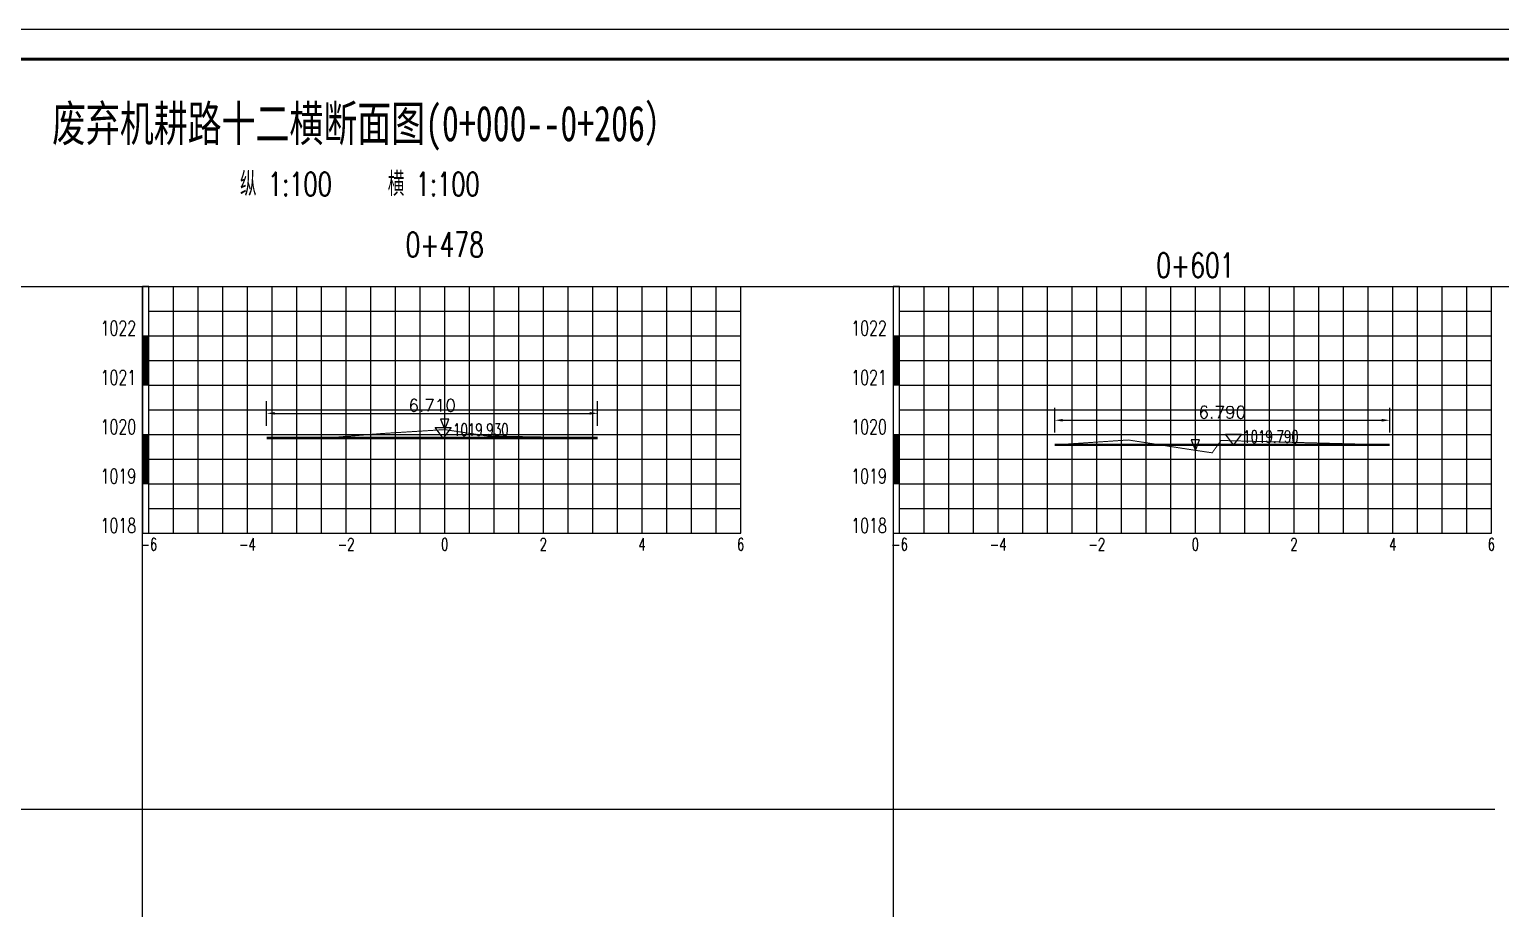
# Model space of a CAD drawing. Extents: x 695776 to 1250176, y 4443437 to 9025597.
# Drawn here: x 821064 to 850887, y 4461257 to 4479077 of the extents above; entities that cross this region are included whole.
import ezdxf
from ezdxf.enums import TextEntityAlignment as Align

# ---------------------------------------------------------------- set-up
doc = ezdxf.new("R2010")
doc.units = 0
doc.header["$LTSCALE"] = 0.5
doc.header["$PDSIZE"] = 0.2
doc.linetypes.add('ACAD_ISO07W100', pattern=[3.5, 0.5, -3])
doc.linetypes.add('CENTER2', pattern=[28.575, 19.05, -3.175, 3.175, -3.175])
doc.layers.get('0').update_dxf_attribs({"linetype": 'CONTINUOUS'})
doc.layers.get('Defpoints').update_dxf_attribs({"linetype": 'CONTINUOUS'})
for name, color, linetype in [('KEDU', 7, 'CONTINUOUS'), ('MIGE', 4, 'ACAD_ISO07W100'), ('MIGE1', 11, 'CONTINUOUS'), ('SANJIAO', 212, 'CONTINUOUS'), ('SHEJI', 1, 'CONTINUOUS'), ('YUANSHI', 2, 'CONTINUOUS'), ('YUANSHI1', 73, 'CONTINUOUS'), ('ZHOUXIAN', 20, 'CENTER2'), ('图框', 7, 'CONTINUOUS'), ('辅助线', 3, 'CONTINUOUS')]:
    doc.layers.add(name, color=color, linetype=linetype)
doc.styles.get("Standard").update_dxf_attribs({"font": 'rs.shx', "bigfont": 'hztxt.shx'})
doc.styles.add('仿宋', font='仿宋_GB2312.ttf', dxfattribs={"width": 0.7})
doc.dimstyles.get("Standard").update_dxf_attribs({"dimtxt": 0.18, "dimasz": 0.18, "dimexe": 0.18, "dimexo": 0.0625, "dimgap": 0.09, "dimtad": 0, "dimtih": 1, "dimtoh": 1, "dimdec": 4, "dimzin": 0, "dimdsep": 46, "dimtxsty": 'Standard', "dimcen": 0.09, "dimadec": 0, "dimazin": 0, "dimtfac": 1, "dimtdec": 4, "dimtofl": 0, "dimtmove": 0, "dimatfit": 3, "dimfxl": 0, "dimtolj": 1, "dimtzin": 0, "dimarcsym": 0})

# ---------------------------------------------------------------- blocks, each defined once
blk = doc.blocks.new('zhunghao')
blk.add_lwpolyline([(0, 0), (0.33, 0.86), (-0.33, 0.86), (0, 0)])
blk = doc.blocks.new('ele_sym08')
blk.add_line((0, 0), (5.6, 0))
blk.add_lwpolyline([(0.9, 0), (0.25, 0.86), (1.55, 0.86), (0.9, 0)])
at = {"width": 0.7}
blk.add_attdef('ELEVAT', (1.7, 0.18), '', height=1, dxfattribs=at)
blk = doc.blocks.new('*D890')
at = {"color": 0, "lineweight": -2}
for p, q in [((825873, 4471045), (825873, 4471545)), ((832583, 4471045), (832583, 4471545)), ((826035, 4471295), (832420, 4471295))]:
    blk.add_line(p, q, dxfattribs=at)
at = {"color": 0}
for points in [[(826035, 4471322), (826035, 4471268), (825873, 4471295)], [(832420, 4471322), (832420, 4471268), (832583, 4471295)]]:
    blk.add_solid(points, dxfattribs=at)
at = {"layer": 'Defpoints', "color": 0}
for p in [(832583, 4471295), (825873, 4470795), (832583, 4470795)]:
    blk.add_point(p, dxfattribs=at)
at = {"color": 0, "insert": (829228, 4471458), "char_height": 250, "attachment_point": 5}
blk.add_mtext('\\A1;6.710', dxfattribs=at)
blk = doc.blocks.new('bc1_100')
blk.add_lwpolyline([(0.064, 1), (-0.063, 1), (-0.063, 0), (0.064, 0)], close=True)
at = {"width": 0.7}
blk.add_attdef('BC', text='', height=0.3, dxfattribs=at).set_placement((-0.193, 0.007), align=Align.RIGHT)
blk = doc.blocks.new('bc0_100')
for p, q in [((-0.063, 1), (-0.063, 0)), ((0.063, 0), (0.063, 1))]:
    blk.add_line(p, q)
at = {"const_width": 0.126}
blk.add_lwpolyline([(0, 1), (0, 0)], dxfattribs=at)
at = {"width": 0.7}
blk.add_attdef('BC', text='', height=0.3, dxfattribs=at).set_placement((-0.193, 0.007), align=Align.RIGHT)
blk = doc.blocks.new('*D891')
at = {"color": 0, "lineweight": -2}
for p, q in [((841851, 4470905), (841851, 4471405)), ((848641, 4470905), (848641, 4471405)), ((842013, 4471155), (848478, 4471155))]:
    blk.add_line(p, q, dxfattribs=at)
at = {"color": 0}
for points in [[(842013, 4471182), (842013, 4471128), (841851, 4471155)], [(848478, 4471182), (848478, 4471128), (848641, 4471155)]]:
    blk.add_solid(points, dxfattribs=at)
at = {"layer": 'Defpoints', "color": 0}
for p in [(848641, 4471155), (841851, 4470655), (848641, 4470655)]:
    blk.add_point(p, dxfattribs=at)
at = {"color": 0, "insert": (845246, 4471318), "char_height": 250, "attachment_point": 5}
blk.add_mtext('\\A1;6.790', dxfattribs=at)

msp = doc.modelspace()

# ---------------------------------------------------------------- linework, layer by layer
at = {"layer": 'MIGE', "linetype": 'Continuous'}
for p, q in [((823982.6071, 4468865.1929), (823982.6071, 4473865.1929)), ((824982.6071, 4468865.1929), (824982.6071, 4473865.1929)), ((825982.6071, 4468865.1929), (825982.6071, 4473865.1929)), ((826982.6071, 4468865.1929), (826982.6071, 4473865.1929)), ((827982.6071, 4468865.1929), (827982.6071, 4473865.1929)), ((828982.6071, 4468865.1929), (828982.6071, 4473865.1929)), ((829982.6071, 4468865.1929), (829982.6071, 4473865.1929)), ((830982.6071, 4468865.1929), (830982.6071, 4473865.1929)), ((831982.6071, 4468865.1929), (831982.6071, 4473865.1929)), ((832982.6071, 4468865.1929), (832982.6071, 4473865.1929)), ((833982.6071, 4468865.1929), (833982.6071, 4473865.1929)), ((834982.6071, 4468865.1929), (834982.6071, 4473865.1929)), ((839200.6573, 4468865.1929), (839200.6573, 4473865.1929)), ((840200.6573, 4468865.1929), (840200.6573, 4473865.1929)), ((841200.6573, 4468865.1929), (841200.6573, 4473865.1929)), ((842200.6573, 4468865.1929), (842200.6573, 4473865.1929)), ((843200.6573, 4468865.1929), (843200.6573, 4473865.1929)), ((844200.6573, 4468865.1929), (844200.6573, 4473865.1929)), ((845200.6573, 4468865.1929), (845200.6573, 4473865.1929)), ((846200.6573, 4468865.1929), (846200.6573, 4473865.1929)), ((847200.6573, 4468865.1929), (847200.6573, 4473865.1929)), ((848200.6573, 4468865.1929), (848200.6573, 4473865.1929)), ((849200.6573, 4468865.1929), (849200.6573, 4473865.1929)), ((850200.6573, 4468865.1929), (850200.6573, 4473865.1929)), ((823482.6071, 4473365.1929), (835482.6071, 4473365.1929)), ((838700.6573, 4473365.1929), (850700.6573, 4473365.1929)), ((823482.6071, 4472365.1929), (835482.6071, 4472365.1929)), ((838700.6573, 4472365.1929), (850700.6573, 4472365.1929)), ((823482.6071, 4471365.1929), (835482.6071, 4471365.1929)), ((838700.6573, 4471365.1929), (850700.6573, 4471365.1929)), ((823482.6071, 4470365.1929), (835482.6071, 4470365.1929)), ((838700.6573, 4470365.1929), (850700.6573, 4470365.1929)), ((823482.6071, 4469365.1929), (835482.6071, 4469365.1929)), ((838700.6573, 4469365.1929), (850700.6573, 4469365.1929))]:
    msp.add_line(p, q, dxfattribs=at)
at = {"layer": 'MIGE1'}
for p, q in [((823482.6071, 4473865.1929), (835482.6071, 4473865.1929)), ((823482.6071, 4468865.1929), (823482.6071, 4473865.1929)), ((824482.6071, 4468865.1929), (824482.6071, 4473865.1929)), ((825482.6071, 4468865.1929), (825482.6071, 4473865.1929)), ((826482.6071, 4468865.1929), (826482.6071, 4473865.1929)), ((827482.6071, 4468865.1929), (827482.6071, 4473865.1929)), ((828482.6071, 4468865.1929), (828482.6071, 4473865.1929)), ((829482.6071, 4468865.1929), (829482.6071, 4473865.1929)), ((830482.6071, 4468865.1929), (830482.6071, 4473865.1929)), ((831482.6071, 4468865.1929), (831482.6071, 4473865.1929)), ((832482.6071, 4468865.1929), (832482.6071, 4473865.1929)), ((833482.6071, 4468865.1929), (833482.6071, 4473865.1929)), ((834482.6071, 4468865.1929), (834482.6071, 4473865.1929)), ((835482.6071, 4468865.1929), (835482.6071, 4473865.1929)), ((838700.6573, 4473865.1929), (850700.6573, 4473865.1929)), ((838700.6573, 4468865.1929), (838700.6573, 4473865.1929)), ((839700.6573, 4468865.1929), (839700.6573, 4473865.1929)), ((840700.6573, 4468865.1929), (840700.6573, 4473865.1929)), ((841700.6573, 4468865.1929), (841700.6573, 4473865.1929)), ((842700.6573, 4468865.1929), (842700.6573, 4473865.1929)), ((843700.6573, 4468865.1929), (843700.6573, 4473865.1929)), ((844700.6573, 4468865.1929), (844700.6573, 4473865.1929)), ((845700.6573, 4468865.1929), (845700.6573, 4473865.1929)), ((846700.6573, 4468865.1929), (846700.6573, 4473865.1929)), ((847700.6573, 4468865.1929), (847700.6573, 4473865.1929)), ((848700.6573, 4468865.1929), (848700.6573, 4473865.1929)), ((849700.6573, 4468865.1929), (849700.6573, 4473865.1929)), ((850700.6573, 4468865.1929), (850700.6573, 4473865.1929)), ((823482.6071, 4472865.1929), (835482.6071, 4472865.1929)), ((838700.6573, 4472865.1929), (850700.6573, 4472865.1929)), ((823482.6071, 4471865.1929), (835482.6071, 4471865.1929)), ((838700.6573, 4471865.1929), (850700.6573, 4471865.1929)), ((823482.6071, 4470865.1929), (835482.6071, 4470865.1929)), ((838700.6573, 4470865.1929), (850700.6573, 4470865.1929)), ((823482.6071, 4469865.1929), (835482.6071, 4469865.1929)), ((838700.6573, 4469865.1929), (850700.6573, 4469865.1929)), ((823482.6071, 4468865.1929), (835482.6071, 4468865.1929)), ((838700.6573, 4468865.1929), (850700.6573, 4468865.1929))]:
    msp.add_line(p, q, dxfattribs=at)
at = {"layer": 'SHEJI', "const_width": 50}
for points in [[(825872.6071, 4470795.1929), (829482.6071, 4470795.1929), (832582.6071, 4470795.1929)], [(841850.6573, 4470655.1929), (843988.2764, 4470655.1929), (844700.6573, 4470655.1929), (845155.8573, 4470655.1929), (848640.6573, 4470655.1929)]]:
    msp.add_lwpolyline(points, dxfattribs=at)
at = {"layer": 'YUANSHI', "const_width": 20}
for points in [[(825872.6071, 4470795.1929), (827202.6071, 4470805.1929), (828202.6071, 4470885.1929), (829482.6071, 4470965.1929), (830352.6071, 4470835.1929), (832582.6071, 4470795.1929)], [(841850.6573, 4470655.1929), (843340.6573, 4470755.1929), (843988.2764, 4470655.1929)], [(845155.8573, 4470655.1929), (845220.6573, 4470745.1929), (848640.6573, 4470655.1929)]]:
    msp.add_lwpolyline(points, dxfattribs=at)
at = {"layer": 'YUANSHI1', "const_width": 20}
msp.add_lwpolyline([(843988.2764, 4470655.1929), (844700.6573, 4470545.1929), (845040.6573, 4470495.1929), (845155.8573, 4470655.1929)], dxfattribs=at)
at = {"layer": 'ZHOUXIAN'}
for p, q in [((829482.6071, 4470295.1929), (829482.6071, 4471465.1929)), ((844700.6573, 4469995.1929), (844700.6573, 4471255.1929))]:
    msp.add_line(p, q, dxfattribs=at)
at = {"layer": '图框', "linetype": 'Continuous', "lineweight": -2, "flags": 128}
msp.add_lwpolyline([(802860.3722, 4479076.8765), (802860.3722, 4443436.8765), (853260.3722, 4443436.8765), (853260.3722, 4479076.8765), (802860.3722, 4479076.8765)], dxfattribs=at)
at = {"layer": '图框', "linetype": 'Continuous', "lineweight": 60, "flags": 128}
msp.add_lwpolyline([(805860.3722, 4478476.8765), (852660.3722, 4478476.8765), (852660.3722, 4444036.8765), (805860.3722, 4444036.8765), (805860.3722, 4478476.8765)], dxfattribs=at)
at = {"layer": '辅助线'}
for points in [[(808315.9411, 4473865.1929), (851181.4542, 4473865.1929)], [(823356.4115, 4453482.6445), (823356.4115, 4473865.1929)], [(838574.4618, 4473865.1929), (838574.4618, 4453187.7944)], [(808315.9411, 4463268.9282), (850771.2827, 4463268.9282)]]:
    msp.add_lwpolyline(points, dxfattribs=at)

# ---------------------------------------------------------------- block references
at = {"xscale": 250, "yscale": 250, "zscale": 250}
for p, values in [((829227.6071, 4470795.1929), {'ELEVAT': '1019.930'}), ((845245.6573, 4470655.1929), {'ELEVAT': '1019.790'})]:
    msp.add_blockref('ele_sym08', p, dxfattribs=at).add_auto_attribs(values)
at = {"layer": 'KEDU', "xscale": 1000, "yscale": 1000, "zscale": 1000}
for name, p, values in [('bc1_100', (823419.3591, 4472865.1929), {'BC': '1022'}), ('bc1_100', (838637.4093, 4472865.1929), {'BC': '1022'}), ('bc0_100', (823419.3591, 4471865.1929), {'BC': '1021'}), ('bc0_100', (838637.4093, 4471865.1929), {'BC': '1021'}), ('bc1_100', (823419.3591, 4470865.1929), {'BC': '1020'}), ('bc1_100', (838637.4093, 4470865.1929), {'BC': '1020'}), ('bc0_100', (823419.3591, 4469865.1929), {'BC': '1019'}), ('bc0_100', (838637.4093, 4469865.1929), {'BC': '1019'}), ('bc1_100', (823419.3591, 4468865.1929), {'BC': '1018'}), ('bc1_100', (838637.4093, 4468865.1929), {'BC': '1018'})]:
    msp.add_blockref(name, p, dxfattribs=at).add_auto_attribs(values)
at = {"layer": 'SANJIAO', "xscale": 250, "yscale": 250, "zscale": 250}
for p in [(829482.6071, 4470965.1929), (844700.6573, 4470545.1929)]:
    msp.add_blockref('zhunghao', p, dxfattribs=at)

# ---------------------------------------------------------------- texts
at = {"width": 0.7}
for s, p in [('0+478', (829482.6071, 4474465.1929)), ('0+601', (844700.6573, 4474045.1929))]:
    msp.add_text(s, height=500, dxfattribs=at).set_placement(p, align=Align.CENTER)
at = {"layer": 'KEDU', "width": 0.7}
for s, p in [('-6', (823482.6071, 4468515.1929)), ('-4', (825482.6071, 4468515.1929)), ('-2', (827482.6071, 4468515.1929)), ('0', (829482.6071, 4468515.1929)), ('0', (829482.6071, 4468515.1929)), ('2', (831482.6071, 4468515.1929)), ('4', (833482.6071, 4468515.1929)), ('6', (835482.6071, 4468515.1929)), ('-6', (838700.6573, 4468515.1929)), ('-4', (840700.6573, 4468515.1929)), ('-2', (842700.6573, 4468515.1929)), ('0', (844700.6573, 4468515.1929)), ('0', (844700.6573, 4468515.1929)), ('2', (846700.6573, 4468515.1929)), ('4', (848700.6573, 4468515.1929)), ('6', (850700.6573, 4468515.1929))]:
    msp.add_text(s, height=250, dxfattribs=at).set_placement(p, align=Align.CENTER)
at = {"layer": '图框', "style": '仿宋', "width": 0.7}
msp.add_text('废弃机耕路十二横断面图(0+000--0+206）', height=720, dxfattribs=at).set_placement((827875.3448, 4476811.1023), align=Align.CENTER)
at = {"layer": '图框', "width": 0.7}
for p in [(827762.0363, 4475701.9364), (827762.0389, 4475701.9368)]:
    msp.add_text('纵 1:100    横 1:100', height=480, dxfattribs=at).set_placement(p, align=Align.CENTER)

# ---------------------------------------------------------------- dimensions: what is measured, and where the dimension line sits
for base, p1, p2, picture, middle in [((832582.6071, 4471295.1929), (825872.6071, 4470795.1929), (832582.6071, 4470795.1929), '*D890', (829227.6071, 4471457.6929)), ((848640.6573, 4471155.1929), (841850.6573, 4470655.1929), (848640.6573, 4470655.1929), '*D891', (845245.6573, 4471317.6929))]:
    dim = msp.add_linear_dim(base=base, p1=p1, p2=p2, dimstyle='Standard', override={"dimtxt": 250, "dimasz": 162.5, "dimexe": 250, "dimexo": 250, "dimgap": 37.5, "dimtad": 1, "dimtih": 0, "dimtoh": 0, "dimdec": 3, "dimlfac": 0.001})
    dim.commit()
    dim.dimension.update_dxf_attribs({"geometry": picture, "text_midpoint": middle})

doc.saveas('drawing.dxf')
